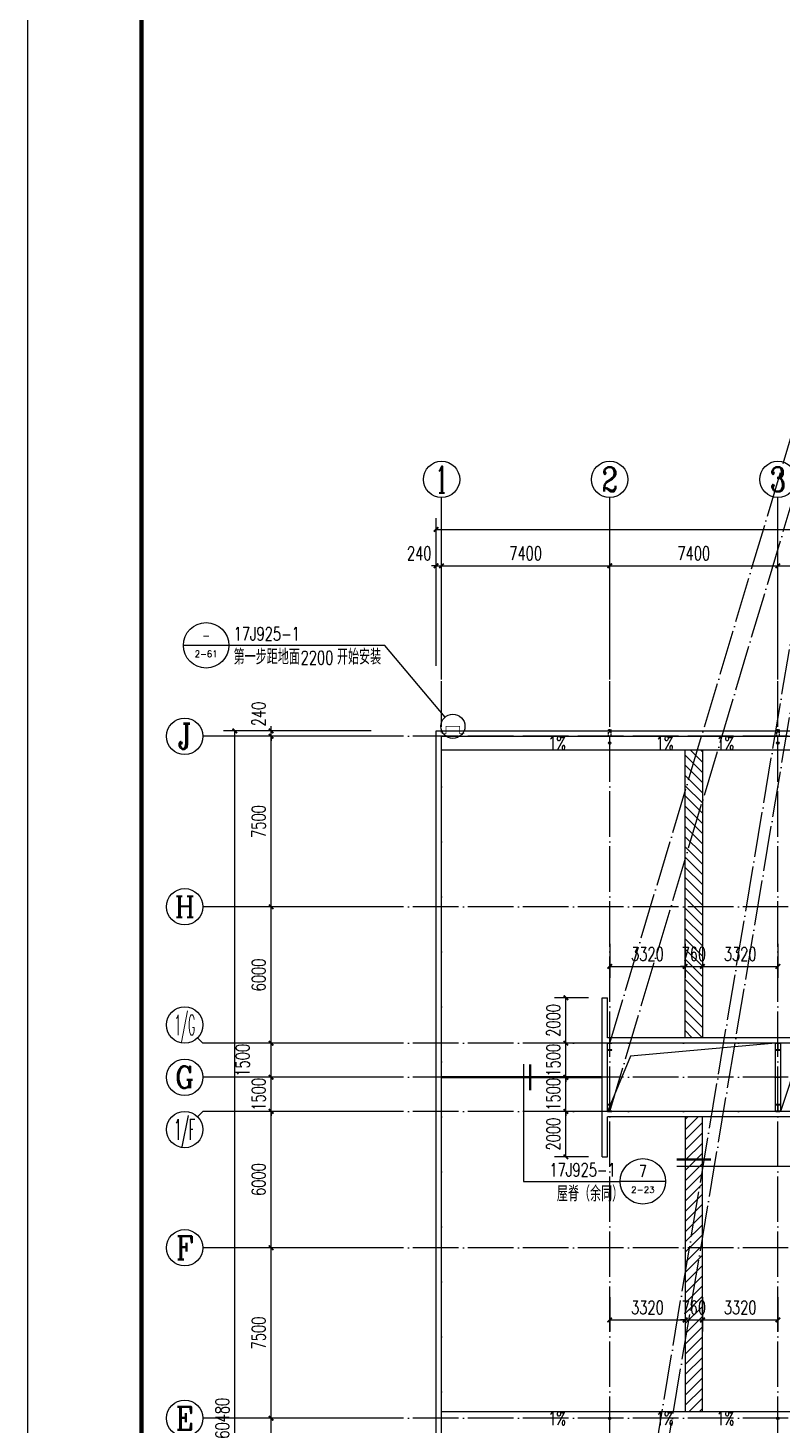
# Model space of a CAD drawing. Extents: x 13276711 to 13543385, y -848943 to -68012.
# Drawn here: x 13328185 to 13361369, y -515042 to -453583 of the extents above; entities that cross this region are included whole.
import ezdxf
from ezdxf.enums import TextEntityAlignment as Align

# ---------------------------------------------------------------- set-up
doc = ezdxf.new("R2010")
doc.units = 0
doc.header["$LTSCALE"] = 1000
doc.header["$MEASUREMENT"] = 0
doc.linetypes.add('DASH', pattern=[0.35, 0.25, -0.1])
doc.linetypes.add('DOTE', pattern=[2.42, 2, -0.2, 0.02, -0.2])
for name, color, linetype in [('AXIS', 3, 'Continuous'), ('AXIS_TEXT', 7, 'Continuous'), ('COLUMN', 2, 'Continuous'), ('DIM_IDEN', 3, 'Continuous'), ('DIM_LEAD', 3, 'Continuous'), ('DIM_SYMB', 3, 'Continuous'), ('DOTE', 1, 'DOTE'), ('PUB_DIM', 3, 'Continuous'), ('PUB_TEXT', 7, 'Continuous'), ('TK', 4, 'Continuous'), ('WALL-PARAPET', 6, 'Continuous'), ('采光带', 4, 'Continuous'), ('雨水管', 4, 'Continuous')]:
    doc.layers.add(name, color=color, linetype=linetype)
doc.styles.add('_TCH_AXIS', font='COMPLEX', dxfattribs={"bigfont": 'GBCBIG'})
doc.styles.add('_TCH_DIM', font='SIMPLEX', dxfattribs={"bigfont": 'GBCBIG'})
doc.styles.add('_TCH_DIM_T3', font='SIMPLEX', dxfattribs={"width": 0.705882, "bigfont": 'GBCBIG'})
doc.styles.add('_TCH_LABEL', font='COMPLEX', dxfattribs={"bigfont": 'GBCBIG'})
doc.styles.add('COMPLEX', font='COMPLEX')
doc.dimstyles.new('_TCH_ARCH&&200', dxfattribs={"dimtxt": 595, "dimasz": 200, "dimexe": 500, "dimexo": 600, "dimgap": 252.5, "dimtad": 1, "dimdec": 0, "dimzin": 0, "dimdsep": 46, "dimtxsty": '_TCH_DIM_T3', "dimblk": 'ARCHTICK', "dimcen": 0.09, "dimclrt": 7, "dimazin": 2, "dimtfac": 1, "dimtdec": 0, "dimtix": 1, "dimtmove": 2, "dimatfit": 3, "dimfxl": 0, "dimtolj": 1, "dimtzin": 0, "dimarcsym": 0})

# ---------------------------------------------------------------- blocks, each defined once
blk = doc.blocks.new('A$C0FCD69EC')
at = {"layer": 'COLUMN'}
blk.add_hatch(color=256, dxfattribs=at).paths.add_polyline_path([(300, 180), (294, 180), (294, 94), (6, 94), (6, 180), (0, 180), (0, 0), (6, 0), (6, 86), (294, 86), (294, 0), (300, 0)])
blk.add_lwpolyline([(300, 0), (294, 0), (294, 86), (6, 86), (6, 0), (0, 0), (0, 180), (6, 180), (6, 94), (294, 94), (294, 180), (300, 180)], close=True, dxfattribs=at)
blk = doc.blocks.new('A$C22C4548D')
blk.add_line((0, 10), (300, 10))
blk.add_lwpolyline([(30, 20), (270, 20), (270, 0), (30, 0)], close=True)
blk = doc.blocks.new('GeYuanFrame_38556713', base_point=(20.09, 4.53))
at = {"layer": 'TK'}
blk.add_lwpolyline([(20.09, 4.53), (20.09, 598.53), (1071.09, 598.53), (1071.09, 4.53)], close=True, dxfattribs=at)
at = {"layer": 'TK', "const_width": 1}
blk.add_lwpolyline([(45.09, 588.53), (1061.09, 588.53), (1061.09, 14.53), (45.09, 14.53)], close=True, dxfattribs=at)
blk = doc.blocks.new('_AXISO')
blk.add_circle((0, 0), 0.5)
at = {"layer": 'AXIS_TEXT', "style": 'COMPLEX', "width": 1.041667}
blk.add_attdef('A', text='', height=0.56, dxfattribs=at).set_placement((-0.25, -0.28), (0.25, -0.28), align=Align.FIT)
blk = doc.blocks.new('_ArchTick')
at = {"color": 0, "linetype": 'ByBlock', "const_width": 0.4}
blk.add_lwpolyline([(-0.5, -0.5), (0.5, 0.5)], dxfattribs=at)
blk = doc.blocks.new('*D269')
at = {"layer": 'AXIS', "color": 0, "lineweight": -2}
for p, q in [((13343285, -484503), (13336785, -484503)), ((13337285, -544983), (13337285, -484503)), ((13343285, -544983), (13336785, -544983))]:
    blk.add_line(p, q, dxfattribs=at)
at = {"layer": 'Defpoints', "color": 0}
for p in [(13337285, -484503), (13343885, -484503), (13343885, -544983)]:
    blk.add_point(p, dxfattribs=at)
at = {"layer": 'AXIS', "color": 0, "lineweight": -2, "xscale": 200, "yscale": 200, "zscale": 200}
for p, rotation in [((13337285, -484503), 90), ((13337285, -544983), 270)]:
    blk.add_blockref('_ArchTick', p, dxfattribs=dict(at, rotation=rotation))
at = {"layer": 'AXIS', "color": 7, "insert": (13336735, -514743), "char_height": 595, "attachment_point": 5, "rotation": 90, "style": '_TCH_DIM_T3'}
blk.add_mtext('\\A1;60480', dxfattribs=at)
blk = doc.blocks.new('*D276')
at = {"layer": 'AXIS', "color": 0, "lineweight": -2}
for p, q in [((13343285, -514743), (13338385, -514743)), ((13338885, -522243), (13338885, -514743)), ((13343285, -522243), (13338385, -522243))]:
    blk.add_line(p, q, dxfattribs=at)
at = {"layer": 'Defpoints', "color": 0}
for p in [(13338885, -514743), (13343885, -514743), (13343885, -522243)]:
    blk.add_point(p, dxfattribs=at)
at = {"layer": 'AXIS', "color": 0, "lineweight": -2, "xscale": 200, "yscale": 200, "zscale": 200}
for p, rotation in [((13338885, -514743), 90), ((13338885, -522243), 270)]:
    blk.add_blockref('_ArchTick', p, dxfattribs=dict(at, rotation=rotation))
at = {"layer": 'AXIS', "color": 7, "insert": (13338335, -518493), "char_height": 595, "attachment_point": 5, "rotation": 90, "style": '_TCH_DIM_T3'}
blk.add_mtext('\\A1;7500', dxfattribs=at)
blk = doc.blocks.new('*D277')
at = {"layer": 'AXIS', "color": 0, "lineweight": -2}
for p, q in [((13343285, -507243), (13338385, -507243)), ((13338885, -514743), (13338885, -507243)), ((13343285, -514743), (13338385, -514743))]:
    blk.add_line(p, q, dxfattribs=at)
at = {"layer": 'Defpoints', "color": 0}
for p in [(13338885, -507243), (13343885, -507243), (13343885, -514743)]:
    blk.add_point(p, dxfattribs=at)
at = {"layer": 'AXIS', "color": 0, "lineweight": -2, "xscale": 200, "yscale": 200, "zscale": 200}
for p, rotation in [((13338885, -507243), 90), ((13338885, -514743), 270)]:
    blk.add_blockref('_ArchTick', p, dxfattribs=dict(at, rotation=rotation))
at = {"layer": 'AXIS', "color": 7, "insert": (13338335, -510993), "char_height": 595, "attachment_point": 5, "rotation": 90, "style": '_TCH_DIM_T3'}
blk.add_mtext('\\A1;7500', dxfattribs=at)
blk = doc.blocks.new('*D278')
at = {"layer": 'AXIS', "color": 0, "lineweight": -2}
for p, q in [((13343285, -501243), (13338385, -501243)), ((13338885, -507243), (13338885, -501243)), ((13343285, -507243), (13338385, -507243))]:
    blk.add_line(p, q, dxfattribs=at)
at = {"layer": 'Defpoints', "color": 0}
for p in [(13338885, -501243), (13343885, -501243), (13343885, -507243)]:
    blk.add_point(p, dxfattribs=at)
at = {"layer": 'AXIS', "color": 0, "lineweight": -2, "xscale": 200, "yscale": 200, "zscale": 200}
for p, rotation in [((13338885, -501243), 90), ((13338885, -507243), 270)]:
    blk.add_blockref('_ArchTick', p, dxfattribs=dict(at, rotation=rotation))
at = {"layer": 'AXIS', "color": 7, "insert": (13338335, -504243), "char_height": 595, "attachment_point": 5, "rotation": 90, "style": '_TCH_DIM_T3'}
blk.add_mtext('\\A1;6000', dxfattribs=at)
blk = doc.blocks.new('*D279')
at = {"layer": 'AXIS', "color": 0, "lineweight": -2}
for p, q in [((13338885, -499743), (13338885, -499543)), ((13343285, -499743), (13338385, -499743)), ((13338885, -501243), (13338885, -499743)), ((13343285, -501243), (13338385, -501243)), ((13338885, -501243), (13338885, -501443))]:
    blk.add_line(p, q, dxfattribs=at)
at = {"layer": 'Defpoints', "color": 0}
for p in [(13338885, -499743), (13343885, -499743), (13343885, -501243)]:
    blk.add_point(p, dxfattribs=at)
at = {"layer": 'AXIS', "color": 0, "lineweight": -2, "xscale": 200, "yscale": 200, "zscale": 200}
for p, rotation in [((13338885, -499743), 270), ((13338885, -501243), 90)]:
    blk.add_blockref('_ArchTick', p, dxfattribs=dict(at, rotation=rotation))
at = {"layer": 'AXIS', "color": 7, "insert": (13338335, -500493), "char_height": 595, "attachment_point": 5, "rotation": 90, "style": '_TCH_DIM_T3'}
blk.add_mtext('\\A1;1500', dxfattribs=at)
blk = doc.blocks.new('*D280')
at = {"layer": 'AXIS', "color": 0, "lineweight": -2}
for p, q in [((13343285, -498243), (13338385, -498243)), ((13338885, -499743), (13338885, -498243)), ((13343285, -499743), (13338385, -499743))]:
    blk.add_line(p, q, dxfattribs=at)
at = {"layer": 'Defpoints', "color": 0}
for p in [(13338885, -498243), (13343885, -498243), (13343885, -499743)]:
    blk.add_point(p, dxfattribs=at)
at = {"layer": 'AXIS', "color": 0, "lineweight": -2, "xscale": 200, "yscale": 200, "zscale": 200}
for p, rotation in [((13338885, -498243), 90), ((13338885, -499743), 270)]:
    blk.add_blockref('_ArchTick', p, dxfattribs=dict(at, rotation=rotation))
at = {"layer": 'AXIS', "color": 7, "insert": (13337635, -498993), "char_height": 595, "attachment_point": 5, "rotation": 90, "style": '_TCH_DIM_T3'}
blk.add_mtext('\\A1;1500', dxfattribs=at)
blk = doc.blocks.new('*D281')
at = {"layer": 'AXIS', "color": 0, "lineweight": -2}
for p, q in [((13343285, -492243), (13338385, -492243)), ((13338885, -498243), (13338885, -492243)), ((13343285, -498243), (13338385, -498243))]:
    blk.add_line(p, q, dxfattribs=at)
at = {"layer": 'Defpoints', "color": 0}
for p in [(13338885, -492243), (13343885, -492243), (13343885, -498243)]:
    blk.add_point(p, dxfattribs=at)
at = {"layer": 'AXIS', "color": 0, "lineweight": -2, "xscale": 200, "yscale": 200, "zscale": 200}
for p, rotation in [((13338885, -492243), 90), ((13338885, -498243), 270)]:
    blk.add_blockref('_ArchTick', p, dxfattribs=dict(at, rotation=rotation))
at = {"layer": 'AXIS', "color": 7, "insert": (13338335, -495243), "char_height": 595, "attachment_point": 5, "rotation": 90, "style": '_TCH_DIM_T3'}
blk.add_mtext('\\A1;6000', dxfattribs=at)
blk = doc.blocks.new('*D282')
at = {"layer": 'AXIS', "color": 0, "lineweight": -2}
for p, q in [((13343285, -484743), (13338385, -484743)), ((13338885, -492243), (13338885, -484743)), ((13343285, -492243), (13338385, -492243))]:
    blk.add_line(p, q, dxfattribs=at)
at = {"layer": 'Defpoints', "color": 0}
for p in [(13338885, -484743), (13343885, -484743), (13343885, -492243)]:
    blk.add_point(p, dxfattribs=at)
at = {"layer": 'AXIS', "color": 0, "lineweight": -2, "xscale": 200, "yscale": 200, "zscale": 200}
for p, rotation in [((13338885, -484743), 90), ((13338885, -492243), 270)]:
    blk.add_blockref('_ArchTick', p, dxfattribs=dict(at, rotation=rotation))
at = {"layer": 'AXIS', "color": 7, "insert": (13338335, -488493), "char_height": 595, "attachment_point": 5, "rotation": 90, "style": '_TCH_DIM_T3'}
blk.add_mtext('\\A1;7500', dxfattribs=at)
blk = doc.blocks.new('*D283')
at = {"layer": 'AXIS', "color": 0, "lineweight": -2}
for p, q in [((13343285, -484503), (13338385, -484503)), ((13343285, -484743), (13338385, -484743)), ((13338885, -484503), (13338885, -484303)), ((13338885, -484743), (13338885, -484503)), ((13338885, -484743), (13338885, -484943))]:
    blk.add_line(p, q, dxfattribs=at)
at = {"layer": 'Defpoints', "color": 0}
for p in [(13338885, -484503), (13343885, -484503), (13343885, -484743)]:
    blk.add_point(p, dxfattribs=at)
at = {"layer": 'AXIS', "color": 0, "lineweight": -2, "xscale": 200, "yscale": 200, "zscale": 200}
for p, rotation in [((13338885, -484503), 270), ((13338885, -484743), 90)]:
    blk.add_blockref('_ArchTick', p, dxfattribs=dict(at, rotation=rotation))
at = {"layer": 'AXIS', "color": 7, "insert": (13338335, -483763), "char_height": 595, "attachment_point": 5, "rotation": 90, "style": '_TCH_DIM_T3'}
blk.add_mtext('\\A1;240', dxfattribs=at)
blk = doc.blocks.new('*D284')
at = {"layer": 'AXIS', "color": 0, "lineweight": -2}
for p, q in [((13346145, -481643), (13346145, -475143)), ((13346145, -475643), (13509425, -475643)), ((13509425, -481643), (13509425, -475143))]:
    blk.add_line(p, q, dxfattribs=at)
at = {"layer": 'Defpoints', "color": 0}
for p in [(13509425, -475643), (13346145, -482243), (13509425, -482243)]:
    blk.add_point(p, dxfattribs=at)
at = {"layer": 'AXIS', "color": 0, "lineweight": -2, "xscale": 200, "yscale": 200, "zscale": 200, "rotation": 180}
blk.add_blockref('_ArchTick', (13346145, -475643), dxfattribs=at)
at = {"layer": 'AXIS', "color": 0, "lineweight": -2, "xscale": 200, "yscale": 200, "zscale": 200}
blk.add_blockref('_ArchTick', (13509425, -475643), dxfattribs=at)
at = {"layer": 'AXIS', "color": 7, "insert": (13427785, -475093), "char_height": 595, "attachment_point": 5, "style": '_TCH_DIM_T3'}
blk.add_mtext('\\A1;163280', dxfattribs=at)
blk = doc.blocks.new('*D285')
at = {"layer": 'AXIS', "color": 0, "lineweight": -2}
for p, q in [((13346145, -481643), (13346145, -476743)), ((13346385, -481643), (13346385, -476743)), ((13346145, -477243), (13345945, -477243)), ((13346145, -477243), (13346385, -477243)), ((13346385, -477243), (13346585, -477243))]:
    blk.add_line(p, q, dxfattribs=at)
at = {"layer": 'Defpoints', "color": 0}
for p in [(13346385, -477243), (13346145, -482243), (13346385, -482243)]:
    blk.add_point(p, dxfattribs=at)
at = {"layer": 'AXIS', "color": 0, "lineweight": -2, "xscale": 200, "yscale": 200, "zscale": 200}
blk.add_blockref('_ArchTick', (13346145, -477243), dxfattribs=at)
at = {"layer": 'AXIS', "color": 0, "lineweight": -2, "xscale": 200, "yscale": 200, "zscale": 200, "rotation": 180}
blk.add_blockref('_ArchTick', (13346385, -477243), dxfattribs=at)
at = {"layer": 'AXIS', "color": 7, "insert": (13345405, -476693), "char_height": 595, "attachment_point": 5, "style": '_TCH_DIM_T3'}
blk.add_mtext('\\A1;240', dxfattribs=at)
blk = doc.blocks.new('*D286')
at = {"layer": 'AXIS', "color": 0, "lineweight": -2}
for p, q in [((13346385, -481643), (13346385, -476743)), ((13353785, -481643), (13353785, -476743)), ((13346385, -477243), (13353785, -477243))]:
    blk.add_line(p, q, dxfattribs=at)
at = {"layer": 'Defpoints', "color": 0}
for p in [(13353785, -477243), (13346385, -482243), (13353785, -482243)]:
    blk.add_point(p, dxfattribs=at)
at = {"layer": 'AXIS', "color": 0, "lineweight": -2, "xscale": 200, "yscale": 200, "zscale": 200, "rotation": 180}
blk.add_blockref('_ArchTick', (13346385, -477243), dxfattribs=at)
at = {"layer": 'AXIS', "color": 0, "lineweight": -2, "xscale": 200, "yscale": 200, "zscale": 200}
blk.add_blockref('_ArchTick', (13353785, -477243), dxfattribs=at)
at = {"layer": 'AXIS', "color": 7, "insert": (13350085, -476693), "char_height": 595, "attachment_point": 5, "style": '_TCH_DIM_T3'}
blk.add_mtext('\\A1;7400', dxfattribs=at)
blk = doc.blocks.new('*D287')
at = {"layer": 'AXIS', "color": 0, "lineweight": -2}
for p, q in [((13353785, -481643), (13353785, -476743)), ((13361185, -481643), (13361185, -476743)), ((13353785, -477243), (13361185, -477243))]:
    blk.add_line(p, q, dxfattribs=at)
at = {"layer": 'Defpoints', "color": 0}
for p in [(13361185, -477243), (13353785, -482243), (13361185, -482243)]:
    blk.add_point(p, dxfattribs=at)
at = {"layer": 'AXIS', "color": 0, "lineweight": -2, "xscale": 200, "yscale": 200, "zscale": 200, "rotation": 180}
blk.add_blockref('_ArchTick', (13353785, -477243), dxfattribs=at)
at = {"layer": 'AXIS', "color": 0, "lineweight": -2, "xscale": 200, "yscale": 200, "zscale": 200}
blk.add_blockref('_ArchTick', (13361185, -477243), dxfattribs=at)
at = {"layer": 'AXIS', "color": 7, "insert": (13357485, -476693), "char_height": 595, "attachment_point": 5, "style": '_TCH_DIM_T3'}
blk.add_mtext('\\A1;7400', dxfattribs=at)
blk = doc.blocks.new('*D288')
at = {"layer": 'AXIS', "color": 0, "lineweight": -2}
for p, q in [((13361185, -481643), (13361185, -476743)), ((13368585, -481643), (13368585, -476743)), ((13361185, -477243), (13368585, -477243))]:
    blk.add_line(p, q, dxfattribs=at)
at = {"layer": 'Defpoints', "color": 0}
for p in [(13368585, -477243), (13361185, -482243), (13368585, -482243)]:
    blk.add_point(p, dxfattribs=at)
at = {"layer": 'AXIS', "color": 0, "lineweight": -2, "xscale": 200, "yscale": 200, "zscale": 200, "rotation": 180}
blk.add_blockref('_ArchTick', (13361185, -477243), dxfattribs=at)
at = {"layer": 'AXIS', "color": 0, "lineweight": -2, "xscale": 200, "yscale": 200, "zscale": 200}
blk.add_blockref('_ArchTick', (13368585, -477243), dxfattribs=at)
at = {"layer": 'AXIS', "color": 7, "insert": (13364885, -476693), "char_height": 595, "attachment_point": 5, "style": '_TCH_DIM_T3'}
blk.add_mtext('\\A1;7400', dxfattribs=at)
blk = doc.blocks.new('*D713')
at = {"layer": 'Defpoints', "color": 0}
for p in [(13353785, -508819), (13357105, -508819), (13357105, -510419)]:
    blk.add_point(p, dxfattribs=at)
at = {"layer": 'PUB_DIM', "color": 0, "lineweight": -2}
for p, q in [((13353785, -509419), (13353785, -510919)), ((13357105, -509419), (13357105, -510919)), ((13353785, -510419), (13357105, -510419))]:
    blk.add_line(p, q, dxfattribs=at)
at = {"layer": 'PUB_DIM', "color": 0, "lineweight": -2, "xscale": 200, "yscale": 200, "zscale": 200, "rotation": 180}
blk.add_blockref('_ArchTick', (13353785, -510419), dxfattribs=at)
at = {"layer": 'PUB_DIM', "color": 0, "lineweight": -2, "xscale": 200, "yscale": 200, "zscale": 200}
blk.add_blockref('_ArchTick', (13357105, -510419), dxfattribs=at)
at = {"layer": 'PUB_DIM', "color": 7, "insert": (13355445, -509869), "char_height": 595, "attachment_point": 5, "style": '_TCH_DIM_T3'}
blk.add_mtext('\\A1;3320', dxfattribs=at)
blk = doc.blocks.new('*D714')
at = {"layer": 'Defpoints', "color": 0}
for p in [(13357105, -508819), (13357865, -508819), (13357865, -510419)]:
    blk.add_point(p, dxfattribs=at)
at = {"layer": 'PUB_DIM', "color": 0, "lineweight": -2}
for p, q in [((13357105, -509419), (13357105, -510919)), ((13357865, -509419), (13357865, -510919)), ((13357105, -510419), (13356905, -510419)), ((13357105, -510419), (13357865, -510419)), ((13357865, -510419), (13358065, -510419))]:
    blk.add_line(p, q, dxfattribs=at)
at = {"layer": 'PUB_DIM', "color": 0, "lineweight": -2, "xscale": 200, "yscale": 200, "zscale": 200}
blk.add_blockref('_ArchTick', (13357105, -510419), dxfattribs=at)
at = {"layer": 'PUB_DIM', "color": 0, "lineweight": -2, "xscale": 200, "yscale": 200, "zscale": 200, "rotation": 180}
blk.add_blockref('_ArchTick', (13357865, -510419), dxfattribs=at)
at = {"layer": 'PUB_DIM', "color": 7, "insert": (13357485, -509869), "char_height": 595, "attachment_point": 5, "style": '_TCH_DIM_T3'}
blk.add_mtext('\\A1;760', dxfattribs=at)
blk = doc.blocks.new('*D715')
at = {"layer": 'Defpoints', "color": 0}
for p in [(13357865, -508819), (13361185, -508819), (13361185, -510419)]:
    blk.add_point(p, dxfattribs=at)
at = {"layer": 'PUB_DIM', "color": 0, "lineweight": -2}
for p, q in [((13357865, -509419), (13357865, -510919)), ((13361185, -509419), (13361185, -510919)), ((13357865, -510419), (13361185, -510419))]:
    blk.add_line(p, q, dxfattribs=at)
at = {"layer": 'PUB_DIM', "color": 0, "lineweight": -2, "xscale": 200, "yscale": 200, "zscale": 200, "rotation": 180}
blk.add_blockref('_ArchTick', (13357865, -510419), dxfattribs=at)
at = {"layer": 'PUB_DIM', "color": 0, "lineweight": -2, "xscale": 200, "yscale": 200, "zscale": 200}
blk.add_blockref('_ArchTick', (13361185, -510419), dxfattribs=at)
at = {"layer": 'PUB_DIM', "color": 7, "insert": (13359525, -509869), "char_height": 595, "attachment_point": 5, "style": '_TCH_DIM_T3'}
blk.add_mtext('\\A1;3320', dxfattribs=at)
blk = doc.blocks.new('*D716')
at = {"layer": 'Defpoints', "color": 0}
for p in [(13353785, -493266), (13357105, -493266), (13357105, -494866)]:
    blk.add_point(p, dxfattribs=at)
at = {"layer": 'PUB_DIM', "color": 0, "lineweight": -2}
for p, q in [((13353785, -493866), (13353785, -495366)), ((13357105, -493866), (13357105, -495366)), ((13353785, -494866), (13357105, -494866))]:
    blk.add_line(p, q, dxfattribs=at)
at = {"layer": 'PUB_DIM', "color": 0, "lineweight": -2, "xscale": 200, "yscale": 200, "zscale": 200, "rotation": 180}
blk.add_blockref('_ArchTick', (13353785, -494866), dxfattribs=at)
at = {"layer": 'PUB_DIM', "color": 0, "lineweight": -2, "xscale": 200, "yscale": 200, "zscale": 200}
blk.add_blockref('_ArchTick', (13357105, -494866), dxfattribs=at)
at = {"layer": 'PUB_DIM', "color": 7, "insert": (13355445, -494316), "char_height": 595, "attachment_point": 5, "style": '_TCH_DIM_T3'}
blk.add_mtext('\\A1;3320', dxfattribs=at)
blk = doc.blocks.new('*D717')
at = {"layer": 'Defpoints', "color": 0}
for p in [(13357105, -493266), (13357865, -493266), (13357865, -494866)]:
    blk.add_point(p, dxfattribs=at)
at = {"layer": 'PUB_DIM', "color": 0, "lineweight": -2}
for p, q in [((13357105, -493866), (13357105, -495366)), ((13357865, -493866), (13357865, -495366)), ((13357105, -494866), (13356905, -494866)), ((13357105, -494866), (13357865, -494866)), ((13357865, -494866), (13358065, -494866))]:
    blk.add_line(p, q, dxfattribs=at)
at = {"layer": 'PUB_DIM', "color": 0, "lineweight": -2, "xscale": 200, "yscale": 200, "zscale": 200}
blk.add_blockref('_ArchTick', (13357105, -494866), dxfattribs=at)
at = {"layer": 'PUB_DIM', "color": 0, "lineweight": -2, "xscale": 200, "yscale": 200, "zscale": 200, "rotation": 180}
blk.add_blockref('_ArchTick', (13357865, -494866), dxfattribs=at)
at = {"layer": 'PUB_DIM', "color": 7, "insert": (13357485, -494316), "char_height": 595, "attachment_point": 5, "style": '_TCH_DIM_T3'}
blk.add_mtext('\\A1;760', dxfattribs=at)
blk = doc.blocks.new('*D718')
at = {"layer": 'Defpoints', "color": 0}
for p in [(13357865, -493266), (13361185, -493266), (13361185, -494866)]:
    blk.add_point(p, dxfattribs=at)
at = {"layer": 'PUB_DIM', "color": 0, "lineweight": -2}
for p, q in [((13357865, -493866), (13357865, -495366)), ((13361185, -493866), (13361185, -495366)), ((13357865, -494866), (13361185, -494866))]:
    blk.add_line(p, q, dxfattribs=at)
at = {"layer": 'PUB_DIM', "color": 0, "lineweight": -2, "xscale": 200, "yscale": 200, "zscale": 200, "rotation": 180}
blk.add_blockref('_ArchTick', (13357865, -494866), dxfattribs=at)
at = {"layer": 'PUB_DIM', "color": 0, "lineweight": -2, "xscale": 200, "yscale": 200, "zscale": 200}
blk.add_blockref('_ArchTick', (13361185, -494866), dxfattribs=at)
at = {"layer": 'PUB_DIM', "color": 7, "insert": (13359525, -494316), "char_height": 595, "attachment_point": 5, "style": '_TCH_DIM_T3'}
blk.add_mtext('\\A1;3320', dxfattribs=at)
blk = doc.blocks.new('*D805')
at = {"layer": 'Defpoints', "color": 0}
for p in [(13351855, -496243), (13353455, -496243), (13353455, -498243)]:
    blk.add_point(p, dxfattribs=at)
at = {"layer": 'PUB_DIM', "color": 0, "lineweight": -2}
for p, q in [((13352855, -496243), (13351355, -496243)), ((13351855, -498243), (13351855, -496243)), ((13352855, -498243), (13351355, -498243))]:
    blk.add_line(p, q, dxfattribs=at)
at = {"layer": 'PUB_DIM', "color": 0, "lineweight": -2, "xscale": 200, "yscale": 200, "zscale": 200}
for p, rotation in [((13351855, -496243), 90), ((13351855, -498243), 270)]:
    blk.add_blockref('_ArchTick', p, dxfattribs=dict(at, rotation=rotation))
at = {"layer": 'PUB_DIM', "color": 7, "insert": (13351305, -497243), "char_height": 595, "attachment_point": 5, "rotation": 90, "style": '_TCH_DIM_T3'}
blk.add_mtext('\\A1;2000', dxfattribs=at)
blk = doc.blocks.new('*D806')
at = {"layer": 'Defpoints', "color": 0}
for p in [(13351855, -498243), (13353455, -498243), (13353455, -499743)]:
    blk.add_point(p, dxfattribs=at)
at = {"layer": 'PUB_DIM', "color": 0, "lineweight": -2}
for p, q in [((13352855, -498243), (13351355, -498243)), ((13351855, -498243), (13351855, -498043)), ((13351855, -499743), (13351855, -498243)), ((13352855, -499743), (13351355, -499743)), ((13351855, -499743), (13351855, -499943))]:
    blk.add_line(p, q, dxfattribs=at)
at = {"layer": 'PUB_DIM', "color": 0, "lineweight": -2, "xscale": 200, "yscale": 200, "zscale": 200}
for p, rotation in [((13351855, -498243), 270), ((13351855, -499743), 90)]:
    blk.add_blockref('_ArchTick', p, dxfattribs=dict(at, rotation=rotation))
at = {"layer": 'PUB_DIM', "color": 7, "insert": (13351305, -498993), "char_height": 595, "attachment_point": 5, "rotation": 90, "style": '_TCH_DIM_T3'}
blk.add_mtext('\\A1;1500', dxfattribs=at)
blk = doc.blocks.new('*D807')
at = {"layer": 'Defpoints', "color": 0}
for p in [(13351855, -499743), (13353455, -499743), (13353455, -501243)]:
    blk.add_point(p, dxfattribs=at)
at = {"layer": 'PUB_DIM', "color": 0, "lineweight": -2}
for p, q in [((13351855, -499743), (13351855, -499543)), ((13352855, -499743), (13351355, -499743)), ((13351855, -501243), (13351855, -499743)), ((13352855, -501243), (13351355, -501243)), ((13351855, -501243), (13351855, -501443))]:
    blk.add_line(p, q, dxfattribs=at)
at = {"layer": 'PUB_DIM', "color": 0, "lineweight": -2, "xscale": 200, "yscale": 200, "zscale": 200}
for p, rotation in [((13351855, -499743), 270), ((13351855, -501243), 90)]:
    blk.add_blockref('_ArchTick', p, dxfattribs=dict(at, rotation=rotation))
at = {"layer": 'PUB_DIM', "color": 7, "insert": (13351305, -500493), "char_height": 595, "attachment_point": 5, "rotation": 90, "style": '_TCH_DIM_T3'}
blk.add_mtext('\\A1;1500', dxfattribs=at)
blk = doc.blocks.new('*D808')
at = {"layer": 'Defpoints', "color": 0}
for p in [(13351855, -501243), (13353455, -501243), (13353455, -503243)]:
    blk.add_point(p, dxfattribs=at)
at = {"layer": 'PUB_DIM', "color": 0, "lineweight": -2}
for p, q in [((13352855, -501243), (13351355, -501243)), ((13351855, -503243), (13351855, -501243)), ((13352855, -503243), (13351355, -503243))]:
    blk.add_line(p, q, dxfattribs=at)
at = {"layer": 'PUB_DIM', "color": 0, "lineweight": -2, "xscale": 200, "yscale": 200, "zscale": 200}
for p, rotation in [((13351855, -501243), 90), ((13351855, -503243), 270)]:
    blk.add_blockref('_ArchTick', p, dxfattribs=dict(at, rotation=rotation))
at = {"layer": 'PUB_DIM', "color": 7, "insert": (13351305, -502243), "char_height": 595, "attachment_point": 5, "rotation": 90, "style": '_TCH_DIM_T3'}
blk.add_mtext('\\A1;2000', dxfattribs=at)

msp = doc.modelspace()

# ---------------------------------------------------------------- hatches: boundary and pattern name
at = {"layer": '采光带'}
h = msp.add_hatch(dxfattribs=at)
h.set_pattern_fill('ANSI31', color=250, scale=200, style=0)
h.set_pattern_definition([(315, (4310886, -724935.24), (-224.506403, -224.506403), [])])
h.paths.add_polyline_path([(13357864.8, -485343.1), (13357864.8, -498003.1), (13357104.8, -498003.1), (13357104.8, -485343.1)])
h = msp.add_hatch(dxfattribs=at)
h.set_pattern_fill('ANSI31', color=250, scale=200, style=0)
h.set_pattern_definition([(45, (4310886, -277050.9), (-224.506403, 224.506403), [])])
h.paths.add_polyline_path([(13357864.8, -514443.1), (13357864.8, -501483.1), (13357104.8, -501483.1), (13357104.8, -514443.1)])

# ---------------------------------------------------------------- linework, layer by layer
at = {"ltscale": 0.5}
for p, q in [((13346384.8, -485343.1), (13509184.8, -485343.1)), ((13346384.8, -514443.1), (13509184.8, -514443.1))]:
    msp.add_line(p, q, dxfattribs=at)
at = {"const_width": 30}
msp.add_lwpolyline([(13346384.8, -484623.1), (13346584.8, -484623.1), (13346584.8, -484303.1), (13347184.8, -484303.1), (13347184.8, -484623.1), (13347384.8, -484623.1)], dxfattribs=at)
for points in [[(13346144.8, -484503.1), (13509424.8, -484503.1), (13509424.8, -544983.1), (13346144.8, -544983.1)], [(13346384.8, -484743.1), (13509184.8, -484743.1), (13509184.8, -544743.1), (13346384.8, -544743.1)], [(13361074.8, -501243.1), (13361074.8, -498243.1), (13361294.8, -498243.1), (13361294.8, -501243.1)]]:
    msp.add_lwpolyline(points, close=True)
at = {"linetype": 'DASH', "ltscale": 0.3}
for points in [[(13353834.8, -484743.1), (13353734.8, -484743.1), (13353734.8, -484443.1), (13353834.8, -484443.1)], [(13361234.8, -484743.1), (13361134.8, -484743.1), (13361134.8, -484443.1), (13361234.8, -484443.1)]]:
    msp.add_lwpolyline(points, close=True, dxfattribs=at)
for points in [[(13361074.8, -498243.1), (13354700.8, -498813.7), (13353694.8, -501243.1)], [(13368474.8, -498243.1), (13362100.8, -498813.7), (13361294.8, -501243.1)]]:
    msp.add_lwpolyline(points)
at = {"ltscale": 0.5, "const_width": 100}
msp.add_lwpolyline([(13346384.8, -499743.1), (13353454.8, -499743.1)], dxfattribs=at)
at = {"layer": 'AXIS'}
for p, q in [((13346384.8, -482243.1), (13346384.8, -474243.1)), ((13353784.8, -482243.1), (13353784.8, -474243.1)), ((13361184.8, -482243.1), (13361184.8, -474243.1)), ((13343884.8, -484743.1), (13335884.8, -484743.1)), ((13343884.8, -492243.1), (13335884.8, -492243.1)), ((13335650.5, -498008.8), (13335884.8, -498243.1)), ((13343884.8, -498243.1), (13335884.8, -498243.1)), ((13343884.8, -499743.1), (13335884.8, -499743.1)), ((13335650.5, -501477.4), (13335884.8, -501243.1)), ((13343884.8, -501243.1), (13335884.8, -501243.1)), ((13343884.8, -507243.1), (13335884.8, -507243.1)), ((13343884.8, -514743.1), (13335884.8, -514743.1))]:
    msp.add_line(p, q, dxfattribs=at)
at = {"layer": 'DIM_IDEN'}
for p, q in [((13349990.3, -499173.1), (13349990.3, -504323.1)), ((13356734.8, -503655.4), (13360404.8, -503655.4)), ((13360404.8, -503655.4), (13364932.1, -503655.4)), ((13349990.3, -504323.1), (13354244.8, -504323.1)), ((13356244.8, -504323.1), (13354244.8, -504323.1))]:
    msp.add_line(p, q, dxfattribs=at)
at = {"layer": 'DIM_IDEN', "const_width": 100}
for points in [[(13350290.3, -499173.1), (13350290.3, -500313.1)], [(13356734.8, -503355.4), (13358234.8, -503355.4)]]:
    msp.add_lwpolyline(points, dxfattribs=at)
at = {"layer": 'DIM_IDEN'}
msp.add_circle((13355244.8, -504323.1), 1000, dxfattribs=at)
at = {"layer": 'DIM_LEAD'}
for p, q in [((13337025.3, -480743.1), (13335025.3, -480743.1)), ((13343884.8, -480743.1), (13337025.3, -480743.1)), ((13346543.2, -483897.6), (13343884.8, -480743.1))]:
    msp.add_line(p, q, dxfattribs=at)
for centre, radius in [((13336025.3, -480743.1), 1000), ((13346884.8, -484303.1), 530.2)]:
    msp.add_circle(centre, radius, dxfattribs=at)
at = {"layer": 'DIM_SYMB'}
for points in [[(13351967.3, -485043.1, 0, 0, 0), (13352882.2, -485043.1, 160, 0, 0), (13353482.2, -485043.1, 0, 0, 0)], [(13355602.4, -485043.1, 0, 0, 0), (13354687.5, -485043.1, 160, 0, 0), (13354087.5, -485043.1, 0, 0, 0)], [(13359367.3, -485043.1, 0, 0, 0), (13360282.2, -485043.1, 160, 0, 0), (13360882.2, -485043.1, 0, 0, 0)], [(13351967.3, -514743.1, 0, 0, 0), (13352882.2, -514743.1, 160, 0, 0), (13353482.2, -514743.1, 0, 0, 0)], [(13355602.4, -514743.1, 0, 0, 0), (13354687.5, -514743.1, 160, 0, 0), (13354087.5, -514743.1, 0, 0, 0)], [(13359367.3, -514743.1, 0, 0, 0), (13360282.2, -514743.1, 160, 0, 0), (13360882.2, -514743.1, 0, 0, 0)]]:
    msp.add_lwpolyline(points, format="xyseb", dxfattribs=at)
at = {"layer": 'DOTE'}
for p, q in [((13353784.8, -498243.1), (13365137.3, -460322.1)), ((13353784.8, -528243.1), (13365137.3, -460322.1)), ((13353784.8, -501243.1), (13365137.3, -463322.1)), ((13353784.8, -531243.1), (13365137.3, -463322.1)), ((13346384.8, -547243.1), (13346384.8, -482243.1)), ((13353784.8, -547243.1), (13353784.8, -482243.1)), ((13361184.8, -547243.1), (13361184.8, -482243.1)), ((13511684.8, -484743.1), (13343884.8, -484743.1)), ((13511684.8, -492243.1), (13343884.8, -492243.1)), ((13511684.8, -498243.1), (13343884.8, -498243.1)), ((13511684.8, -499743.1), (13343884.8, -499743.1)), ((13511684.8, -501243.1), (13343884.8, -501243.1)), ((13511684.8, -507243.1), (13343884.8, -507243.1)), ((13511684.8, -514743.1), (13343884.8, -514743.1))]:
    msp.add_line(p, q, dxfattribs=at)
at = {"layer": 'WALL-PARAPET'}
for p, q in [((13353454.8, -498243.1), (13353454.8, -496243.1)), ((13353454.8, -496243.1), (13353694.8, -496243.1)), ((13353694.8, -498003.1), (13353694.8, -496243.1)), ((13353454.8, -501243.1), (13353454.8, -498243.1)), ((13501874.8, -498003.1), (13353694.8, -498003.1)), ((13353694.8, -501243.1), (13353694.8, -498243.1)), ((13501874.8, -498243.1), (13353694.8, -498243.1)), ((13353454.8, -503243.1), (13353454.8, -501243.1)), ((13501874.8, -501243.1), (13353694.8, -501243.1)), ((13353694.8, -503243.1), (13353694.8, -501483.1)), ((13501874.8, -501483.1), (13353694.8, -501483.1)), ((13353454.8, -503243.1), (13353694.8, -503243.1))]:
    msp.add_line(p, q, dxfattribs=at)
at = {"layer": '采光带', "color": 4}
for points in [[(13357864.8, -485343.1), (13357864.8, -498003.1), (13357104.8, -498003.1), (13357104.8, -485343.1)], [(13357864.8, -514443.1), (13357864.8, -501483.1), (13357104.8, -501483.1), (13357104.8, -514443.1)]]:
    msp.add_lwpolyline(points, close=True, dxfattribs=at)
at = {"layer": '雨水管'}
for centre in [(13353784.9, -485043.1), (13361184.9, -485043.1), (13353784.9, -514743.1), (13361184.9, -514743.1)]:
    msp.add_circle(centre, 55, dxfattribs=at)

# ---------------------------------------------------------------- block references
at = {"xscale": 200, "yscale": 200, "zscale": 200}
msp.add_blockref('GeYuanFrame_38556713', (13328184.8, -566643.1), dxfattribs=at)
msp.add_blockref('A$C22C4548D', (13361030.8, -499753.1))
at = {"layer": 'AXIS'}
ref = msp.add_blockref('_AXISO', (13346384.8, -473443.1), dxfattribs=dict(at, xscale=1600, yscale=1600, zscale=1600))
ref.add_attrib('A', '1', dxfattribs={"layer": 'AXIS_TEXT', "ltscale": 0.5, "height": 1176.5, "style": '_TCH_AXIS'}).set_placement((13346132.7, -474031.3), (13346637, -474031.3), align=Align.FIT)
ref = msp.add_blockref('_AXISO', (13353784.8, -473443.1), dxfattribs=dict(at, xscale=1600, yscale=1600, zscale=1600))
ref.add_attrib('A', '2', dxfattribs={"layer": 'AXIS_TEXT', "ltscale": 0.5, "height": 1065, "style": '_TCH_AXIS'}).set_placement((13353429.8, -473975.6), (13354139.9, -473975.6), align=Align.FIT)
ref = msp.add_blockref('_AXISO', (13361184.8, -473443.1), dxfattribs=dict(at, xscale=1600, yscale=1600, zscale=1600))
ref.add_attrib('A', '3', dxfattribs={"layer": 'AXIS_TEXT', "ltscale": 0.5, "height": 1065, "style": '_TCH_AXIS'}).set_placement((13360829.8, -473975.6), (13361539.9, -473975.6), align=Align.FIT)
ref = msp.add_blockref('_AXISO', (13335084.8, -484743.1), dxfattribs=dict(at, xscale=1600, yscale=1600, zscale=1600))
ref.add_attrib('A', 'J', dxfattribs={"layer": 'AXIS_TEXT', "ltscale": 0.5, "height": 1133.9, "style": '_TCH_AXIS'}).set_placement((13334787.9, -485310), (13335381.8, -485310), align=Align.FIT)
ref = msp.add_blockref('_AXISO', (13335084.8, -492243.1), dxfattribs=dict(at, xscale=1600, yscale=1600, zscale=1600))
ref.add_attrib('A', 'H', dxfattribs={"layer": 'AXIS_TEXT', "ltscale": 0.5, "height": 926.9, "style": '_TCH_AXIS'}).set_placement((13334643.5, -492706.5), (13335526.2, -492706.5), align=Align.FIT)
ref = msp.add_blockref('_AXISO', (13335084.8, -497443.1), dxfattribs=dict(at, xscale=1600, yscale=1600, zscale=1600))
ref.add_attrib('A', '1/G', dxfattribs={"layer": 'AXIS_TEXT', "ltscale": 0.5, "height": 905.1, "style": '_TCH_AXIS', "width": 0.381818}).set_placement((13334632.3, -497895.6), (13335537.4, -497895.6), align=Align.FIT)
ref = msp.add_blockref('_AXISO', (13335084.8, -499743.1), dxfattribs=dict(at, xscale=1600, yscale=1600, zscale=1600))
ref.add_attrib('A', 'G', dxfattribs={"layer": 'AXIS_TEXT', "ltscale": 0.5, "height": 971.8, "style": '_TCH_AXIS'}).set_placement((13334668.3, -500229), (13335501.4, -500229), align=Align.FIT)
ref = msp.add_blockref('_AXISO', (13335084.8, -502043.1), dxfattribs=dict(at, xscale=1600, yscale=1600, zscale=1600))
ref.add_attrib('A', '1/F', dxfattribs={"layer": 'AXIS_TEXT', "ltscale": 0.5, "height": 905.1, "style": '_TCH_AXIS', "width": 0.396226}).set_placement((13334632.3, -502495.6), (13335537.4, -502495.6), align=Align.FIT)
ref = msp.add_blockref('_AXISO', (13335084.8, -507243.1), dxfattribs=dict(at, xscale=1600, yscale=1600, zscale=1600))
ref.add_attrib('A', 'F', dxfattribs={"layer": 'AXIS_TEXT', "ltscale": 0.5, "height": 1018.2, "style": '_TCH_AXIS'}).set_placement((13334697, -507752.1), (13335472.7, -507752.1), align=Align.FIT)
ref = msp.add_blockref('_AXISO', (13335084.8, -514743.1), dxfattribs=dict(at, xscale=1600, yscale=1600, zscale=1600))
ref.add_attrib('A', 'E', dxfattribs={"layer": 'AXIS_TEXT', "ltscale": 0.5, "height": 1018.2, "style": '_TCH_AXIS'}).set_placement((13334697, -515252.1), (13335472.7, -515252.1), align=Align.FIT)
at = {"layer": 'COLUMN', "xscale": -1, "rotation": 270}
for p in [(13353694.8, -498543.1), (13361094.8, -498543.1), (13353694.8, -501243.1), (13361094.8, -501243.1)]:
    msp.add_blockref('A$C0FCD69EC', p, dxfattribs=at)

# ---------------------------------------------------------------- texts
at = {"layer": 'PUB_TEXT', "width": 0.705882}
for s, style, p in [('17J925-1', '_TCH_DIM', (13337235.3, -480533.1)), ('2200', '_TCH_DIM', (13340184.2, -481586.1)), ('1%%%', '_TCH_DIM', (13351077.3, -485340.6)), ('1%%%', '_TCH_DIM', (13355812.4, -485340.6)), ('1%%%', '_TCH_DIM', (13358477.3, -485340.6)), ('17J925-1', '_TCH_LABEL', (13351134.8, -504113.1)), ('1%%%', '_TCH_DIM', (13351077.3, -515040.6)), ('1%%%', '_TCH_DIM', (13355812.4, -515040.6)), ('1%%%', '_TCH_DIM', (13358477.3, -515040.6))]:
    msp.add_text(s, height=595, dxfattribs=dict(at, style=style)).set_placement(p)
at = {"layer": 'PUB_TEXT', "style": '_TCH_DIM', "width": 0.777778}
msp.add_text('-', height=522, dxfattribs=at).set_placement((13335851.3, -480558), (13336199.3, -480558), align=Align.FIT)
at = {"layer": 'PUB_TEXT'}
for s, height, style, p, p2 in [('2-61', 297.49, '_TCH_DIM', (13335522.4, -481267.3), (13336528.2, -481267.3)), ('7', 522, '_TCH_LABEL', (13355070.8, -504138), (13355418.8, -504138)), ('2-23', 272.78, '_TCH_LABEL', (13354725.2, -504828.5), (13355764.4, -504828.5))]:
    msp.add_text(s, height=height, dxfattribs=dict(at, style=style)).set_placement(p, p2, align=Align.FIT)
for s, style, p in [('第一步距地面', '_TCH_DIM', (13337235.3, -481586.1)), ('开始安装', '_TCH_DIM', (13341784.2, -481586.1)), ('屋脊（余同）', '_TCH_LABEL', (13351460.4, -505202.9))]:
    msp.add_text(s, height=675.18, dxfattribs=dict(at, style=style)).set_placement(p)

# ---------------------------------------------------------------- dimensions: what is measured, and where the dimension line sits
at = {"layer": 'AXIS'}
for p1, p2, distance, text, picture, middle in [((13346144.8, -482243.1), (13509424.8, -482243.1), 6600, '163280', '*D284', (13427784.8, -475093.1)), ((13346384.8, -482243.1), (13353784.8, -482243.1), 5000, '7400', '*D286', (13350084.8, -476693.1)), ((13353784.8, -482243.1), (13361184.8, -482243.1), 5000, '7400', '*D287', (13357484.8, -476693.1)), ((13361184.8, -482243.1), (13368584.8, -482243.1), 5000, '7400', '*D288', (13364884.8, -476693.1)), ((13343884.8, -544983.1), (13343884.8, -484503.1), 6600, '60480', '*D269', (13336734.8, -514743.1)), ((13343884.8, -492243.1), (13343884.8, -484743.1), 5000, '7500', '*D282', (13338334.8, -488493.1)), ((13343884.8, -498243.1), (13343884.8, -492243.1), 5000, '6000', '*D281', (13338334.8, -495243.1)), ((13343884.8, -501243.1), (13343884.8, -499743.1), 5000, '1500', '*D279', (13338334.8, -500493.1)), ((13343884.8, -507243.1), (13343884.8, -501243.1), 5000, '6000', '*D278', (13338334.8, -504243.1)), ((13343884.8, -514743.1), (13343884.8, -507243.1), 5000, '7500', '*D277', (13338334.8, -510993.1)), ((13343884.8, -522243.1), (13343884.8, -514743.1), 5000, '7500', '*D276', (13338334.8, -518493.1))]:
    dim = msp.add_aligned_dim(p1=p1, p2=p2, distance=distance, text=text, dimstyle='_TCH_ARCH&&200', dxfattribs=at)
    dim.commit()
    dim.dimension.update_dxf_attribs({"geometry": picture, "text_midpoint": middle})
for base, p1, p2, angle, text, picture, middle in [((13346384.8, -477243.1), (13346144.8, -482243.1), (13346384.8, -482243.1), 0, '240', '*D285', (13345404.8, -476693.1)), ((13338884.8, -484503.1), (13343884.8, -484743.1), (13343884.8, -484503.1), 90, '240', '*D283', (13338334.8, -483763.1)), ((13338884.8, -498243.1), (13343884.8, -499743.1), (13343884.8, -498243.1), 90, '1500', '*D280', (13337634.8, -498993.1))]:
    dim = msp.add_linear_dim(base=base, p1=p1, p2=p2, angle=angle, text=text, dimstyle='_TCH_ARCH&&200', dxfattribs=at)
    dim.commit()
    dim.dimension.update_dxf_attribs({"geometry": picture, "text_midpoint": middle, "dimtype": 161})
at = {"layer": 'PUB_DIM'}
for p1, p2, distance, text, picture, middle in [((13353784.8, -493265.7), (13357104.8, -493265.7), -1600, '3320', '*D716', (13355444.8, -494315.7)), ((13357104.8, -493265.7), (13357864.8, -493265.7), -1600, '760', '*D717', (13357484.8, -494315.7)), ((13357864.8, -493265.7), (13361184.8, -493265.7), -1600, '3320', '*D718', (13359524.8, -494315.7)), ((13353454.8, -498243.1), (13353454.8, -496243.1), 1600, '2000', '*D805', (13351304.8, -497243.1)), ((13353454.8, -499743.1), (13353454.8, -498243.1), 1600, '1500', '*D806', (13351304.8, -498993.1)), ((13353454.8, -501243.1), (13353454.8, -499743.1), 1600, '1500', '*D807', (13351304.8, -500493.1)), ((13353454.8, -503243.1), (13353454.8, -501243.1), 1600, '2000', '*D808', (13351304.8, -502243.1)), ((13353784.8, -508818.8), (13357104.8, -508818.8), -1600, '3320', '*D713', (13355444.8, -509868.8)), ((13357104.8, -508818.8), (13357864.8, -508818.8), -1600, '760', '*D714', (13357484.8, -509868.8)), ((13357864.8, -508818.8), (13361184.8, -508818.8), -1600, '3320', '*D715', (13359524.8, -509868.8))]:
    dim = msp.add_aligned_dim(p1=p1, p2=p2, distance=distance, text=text, dimstyle='_TCH_ARCH&&200', dxfattribs=at)
    dim.commit()
    dim.dimension.update_dxf_attribs({"geometry": picture, "text_midpoint": middle})

doc.saveas('drawing.dxf')
